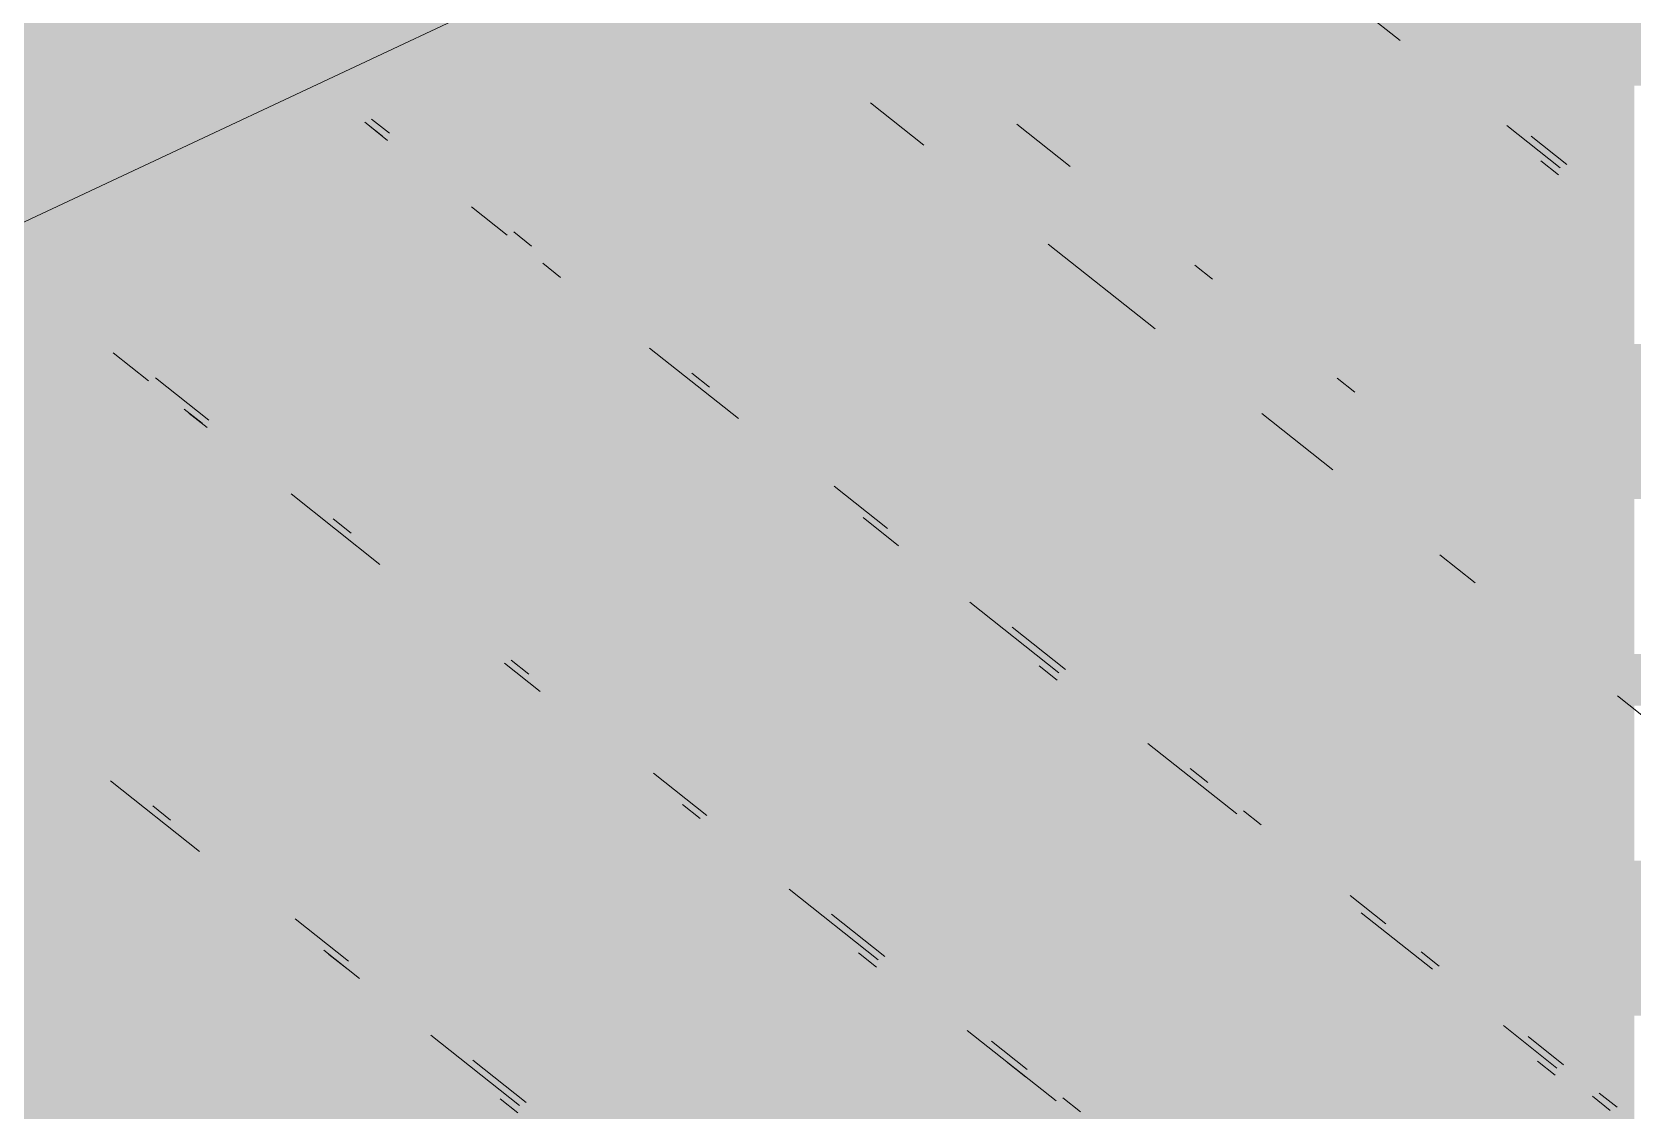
# Paper-space layout '03 3D Building and Roof' of a CAD drawing. Header units: millimetres. Extents: x 5 to 415, y 5 to 292.
# Drawn here: x 259.845 to 262.83, y 87.633 to 89.656 of the extents above; entities that cross this region are included whole.
import ezdxf

# ---------------------------------------------------------------- set-up
doc = ezdxf.new("R2010")
doc.units = ezdxf.units.MM
doc.layers.add('EXISTING', color=7, linetype='Continuous')
doc.layers.add('IMAGES', color=7, linetype='Continuous')

# ---------------------------------------------------------------- blocks, each defined once
blk = doc.blocks.new('SHEET_03')
at = {"layer": 'EXISTING', "color": 250, "lineweight": 9}
for p, q in [((257.3087, 88.1174), (260.9688, 89.8357)), ((262.3311, 89.6921), (262.3975, 89.6395)), ((261.4092, 89.5233), (261.5088, 89.4443)), ((260.4661, 89.4874), (260.4993, 89.461)), ((260.5086, 89.4533), (260.4754, 89.4796)), ((260.5118, 89.4669), (260.4786, 89.4932)), ((261.7821, 89.4049), (261.6825, 89.4839)), ((262.5966, 89.4814), (262.6962, 89.4024)), ((262.7087, 89.4083), (262.6423, 89.461)), ((262.6931, 89.3888), (262.6599, 89.4151)), ((260.6653, 89.3293), (260.7316, 89.2766)), ((260.7773, 89.2562), (260.7441, 89.2825)), ((261.7411, 89.2599), (261.9403, 89.1019)), ((260.798, 89.224), (260.8312, 89.1976)), ((262.0476, 89.1942), (262.0144, 89.2205)), ((259.9963, 89.0572), (260.0627, 89.0045)), ((260.9972, 89.0659), (261.1632, 88.9342)), ((261.1093, 88.9928), (261.0761, 89.0191)), ((260.1748, 88.9314), (260.0752, 89.0104)), ((262.3132, 88.9835), (262.28, 89.0098)), ((260.1291, 88.9519), (260.1623, 88.9255)), ((260.1717, 88.9178), (260.1385, 88.9441)), ((262.1395, 88.9438), (262.2723, 88.8385)), ((260.3283, 88.7938), (260.4943, 88.6621)), ((261.4412, 88.7294), (261.3417, 88.8084)), ((261.3956, 88.7499), (261.4619, 88.6972)), ((260.4404, 88.7207), (260.4072, 88.747)), ((262.4715, 88.6804), (262.5378, 88.6278)), ((261.5947, 88.5918), (261.7607, 88.4601)), ((261.7732, 88.466), (261.6736, 88.545)), ((260.7723, 88.4573), (260.7391, 88.4836)), ((260.7266, 88.4778), (260.793, 88.4251)), ((261.7576, 88.4465), (261.7244, 88.4729)), ((262.8034, 88.4171), (262.8698, 88.3644)), ((261.9267, 88.3284), (262.0927, 88.1967)), ((261.1043, 88.1939), (261.0047, 88.2729)), ((262.0388, 88.2553), (262.0056, 88.2816)), ((259.9914, 88.2583), (260.1573, 88.1266)), ((261.0586, 88.2144), (261.0918, 88.188)), ((260.1034, 88.1852), (260.0702, 88.2115)), ((262.1383, 88.1763), (262.1051, 88.2026)), ((261.2578, 88.0563), (261.4238, 87.9246)), ((262.3707, 87.9919), (262.3043, 88.0446)), ((261.4362, 87.9305), (261.3367, 88.0095)), ((262.325, 88.0124), (262.4578, 87.907)), ((260.4354, 87.9218), (260.3358, 88.0008)), ((260.3897, 87.9423), (260.4561, 87.8896)), ((260.4322, 87.9082), (260.3991, 87.9345)), ((261.4206, 87.911), (261.3874, 87.9374)), ((262.4703, 87.9129), (262.4371, 87.9392)), ((262.5906, 87.8017), (262.6902, 87.7226)), ((260.5889, 87.7842), (260.7549, 87.6525)), ((261.5897, 87.7929), (261.7557, 87.6612)), ((261.7018, 87.7198), (261.6354, 87.7725)), ((262.7027, 87.7285), (262.6363, 87.7812)), ((260.7673, 87.6584), (260.6678, 87.7374)), ((262.687, 87.709), (262.6538, 87.7354)), ((261.6987, 87.7062), (261.6655, 87.7325)), ((262.8023, 87.6495), (262.7691, 87.6758)), ((260.7517, 87.6389), (260.7185, 87.6652)), ((261.8014, 87.6408), (261.7682, 87.6671)), ((262.7566, 87.67), (262.7898, 87.6436))]:
    blk.add_line(p, q, dxfattribs=at)
at = {"layer": 'IMAGES', "color": 7}
for points in [[(255.4145, 89.6518), (260.3291, 89.6518), (255.4145, 89.7482), (260.3291, 89.7482)], [(260.3291, 89.6518), (260.4255, 89.6518), (260.3291, 89.7482), (260.4255, 89.7482)], [(260.4255, 89.6518), (260.5218, 89.6518), (260.4255, 89.7482), (260.5218, 89.7482)], [(260.5218, 89.6518), (260.7145, 89.6518), (260.5218, 89.7482), (260.7145, 89.7482)], [(260.7145, 89.6518), (260.8109, 89.6518), (260.7145, 89.7482), (260.8109, 89.7482)], [(260.8109, 89.6518), (260.9073, 89.6518), (260.8109, 89.7482), (260.9073, 89.7482)], [(260.9073, 89.6518), (261.0036, 89.6518), (260.9073, 89.7482), (261.0036, 89.7482)], [(261.0036, 89.6518), (261.1, 89.6518), (261.0036, 89.7482), (261.1, 89.7482)], [(261.1, 89.6518), (261.1964, 89.6518), (261.1, 89.7482), (261.1964, 89.7482)], [(261.1964, 89.6518), (261.2927, 89.6518), (261.1964, 89.7482), (261.2927, 89.7482)], [(261.2927, 89.6518), (261.3891, 89.6518), (261.2927, 89.7482), (261.3891, 89.7482)], [(261.3891, 89.6518), (261.4855, 89.6518), (261.3891, 89.7482), (261.4855, 89.7482)], [(261.4855, 89.6518), (261.5818, 89.6518), (261.4855, 89.7482), (261.5818, 89.7482)], [(261.5818, 89.6518), (261.6782, 89.6518), (261.5818, 89.7482), (261.6782, 89.7482)], [(261.6782, 89.6518), (262.0636, 89.6518), (261.6782, 89.7482), (262.0636, 89.7482)], [(262.0636, 89.6518), (262.16, 89.6518), (262.0636, 89.7482), (262.16, 89.7482)], [(262.16, 89.6518), (262.2564, 89.6518), (262.16, 89.7482), (262.2564, 89.7482)], [(262.2564, 89.6518), (262.4491, 89.6518), (262.2564, 89.7482), (262.4491, 89.7482)], [(262.4491, 89.6518), (262.5455, 89.6518), (262.4491, 89.7482), (262.5455, 89.7482)], [(262.5455, 89.6518), (263.1236, 89.6518), (262.5455, 89.7482), (263.1236, 89.7482)], [(255.3182, 89.5554), (259.9436, 89.5554), (255.3182, 89.6518), (259.9436, 89.6518)], [(259.9436, 89.5554), (260.04, 89.5554), (259.9436, 89.6518), (260.04, 89.6518)], [(260.04, 89.5554), (260.2327, 89.5554), (260.04, 89.6518), (260.2327, 89.6518)], [(260.2327, 89.5554), (260.4255, 89.5554), (260.2327, 89.6518), (260.4255, 89.6518)], [(260.4255, 89.5554), (260.5218, 89.5554), (260.4255, 89.6518), (260.5218, 89.6518)], [(260.5218, 89.5554), (260.6182, 89.5554), (260.5218, 89.6518), (260.6182, 89.6518)], [(260.6182, 89.5554), (260.7145, 89.5554), (260.6182, 89.6518), (260.7145, 89.6518)], [(260.7145, 89.5554), (260.8109, 89.5554), (260.7145, 89.6518), (260.8109, 89.6518)], [(260.8109, 89.5554), (260.9073, 89.5554), (260.8109, 89.6518), (260.9073, 89.6518)], [(260.9073, 89.5554), (261.0036, 89.5554), (260.9073, 89.6518), (261.0036, 89.6518)], [(261.0036, 89.5554), (261.1, 89.5554), (261.0036, 89.6518), (261.1, 89.6518)], [(261.1, 89.5554), (261.1964, 89.5554), (261.1, 89.6518), (261.1964, 89.6518)], [(261.1964, 89.5554), (261.3891, 89.5554), (261.1964, 89.6518), (261.3891, 89.6518)], [(261.3891, 89.5554), (261.5818, 89.5554), (261.3891, 89.6518), (261.5818, 89.6518)], [(261.5818, 89.5554), (261.6782, 89.5554), (261.5818, 89.6518), (261.6782, 89.6518)], [(261.6782, 89.5554), (261.7745, 89.5554), (261.6782, 89.6518), (261.7745, 89.6518)], [(261.7745, 89.5554), (262.16, 89.5554), (261.7745, 89.6518), (262.16, 89.6518)], [(262.16, 89.5554), (262.2564, 89.5554), (262.16, 89.6518), (262.2564, 89.6518)], [(262.2564, 89.5554), (262.3527, 89.5554), (262.2564, 89.6518), (262.3527, 89.6518)], [(262.3527, 89.5554), (262.5455, 89.5554), (262.3527, 89.6518), (262.5455, 89.6518)], [(262.5455, 89.5554), (262.7382, 89.5554), (262.5455, 89.6518), (262.7382, 89.6518)], [(262.7382, 89.5554), (263.22, 89.5554), (262.7382, 89.6518), (263.22, 89.6518)], [(255.1255, 89.4589), (259.8473, 89.4589), (255.1255, 89.5554), (259.8473, 89.5554)], [(259.8473, 89.4589), (260.1364, 89.4589), (259.8473, 89.5554), (260.1364, 89.5554)], [(260.1364, 89.4589), (260.2327, 89.4589), (260.1364, 89.5554), (260.2327, 89.5554)], [(260.2327, 89.4589), (260.3291, 89.4589), (260.2327, 89.5554), (260.3291, 89.5554)], [(260.3291, 89.4589), (260.5218, 89.4589), (260.3291, 89.5554), (260.5218, 89.5554)], [(260.5218, 89.4589), (260.6182, 89.4589), (260.5218, 89.5554), (260.6182, 89.5554)], [(260.6182, 89.4589), (260.7145, 89.4589), (260.6182, 89.5554), (260.7145, 89.5554)], [(260.7145, 89.4589), (260.8109, 89.4589), (260.7145, 89.5554), (260.8109, 89.5554)], [(260.8109, 89.4589), (261.1964, 89.4589), (260.8109, 89.5554), (261.1964, 89.5554)], [(261.1964, 89.4589), (261.2927, 89.4589), (261.1964, 89.5554), (261.2927, 89.5554)], [(261.2927, 89.4589), (261.3891, 89.4589), (261.2927, 89.5554), (261.3891, 89.5554)], [(261.3891, 89.4589), (261.4855, 89.4589), (261.3891, 89.5554), (261.4855, 89.5554)], [(261.4855, 89.4589), (261.5818, 89.4589), (261.4855, 89.5554), (261.5818, 89.5554)], [(261.5818, 89.4589), (261.6782, 89.4589), (261.5818, 89.5554), (261.6782, 89.5554)], [(261.6782, 89.4589), (261.7745, 89.4589), (261.6782, 89.5554), (261.7745, 89.5554)], [(261.7745, 89.4589), (261.8709, 89.4589), (261.7745, 89.5554), (261.8709, 89.5554)], [(261.8709, 89.4589), (262.2564, 89.4589), (261.8709, 89.5554), (262.2564, 89.5554)], [(262.2564, 89.4589), (262.3527, 89.4589), (262.2564, 89.5554), (262.3527, 89.5554)], [(262.3527, 89.4589), (262.4491, 89.4589), (262.3527, 89.5554), (262.4491, 89.5554)], [(262.4491, 89.4589), (262.5455, 89.4589), (262.4491, 89.5554), (262.5455, 89.5554)], [(262.5455, 89.4589), (262.6418, 89.4589), (262.5455, 89.5554), (262.6418, 89.5554)], [(262.6418, 89.4589), (262.7382, 89.4589), (262.6418, 89.5554), (262.7382, 89.5554)], [(262.7382, 89.4589), (262.8345, 89.4589), (262.7382, 89.5554), (262.8345, 89.5554)], [(259.7509, 89.2661), (259.8473, 89.2661), (259.7509, 89.4589), (259.8473, 89.4589)], [(259.8473, 89.3625), (259.9436, 89.3625), (259.8473, 89.4589), (259.9436, 89.4589)], [(259.9436, 89.3625), (260.04, 89.3625), (259.9436, 89.4589), (260.04, 89.4589)], [(260.04, 89.3625), (260.1364, 89.3625), (260.04, 89.4589), (260.1364, 89.4589)], [(260.1364, 89.3625), (260.2327, 89.3625), (260.1364, 89.4589), (260.2327, 89.4589)], [(260.2327, 89.3625), (260.3291, 89.3625), (260.2327, 89.4589), (260.3291, 89.4589)], [(260.3291, 89.3625), (260.4255, 89.3625), (260.3291, 89.4589), (260.4255, 89.4589)], [(260.4255, 89.3625), (260.5218, 89.3625), (260.4255, 89.4589), (260.5218, 89.4589)], [(260.5218, 89.3625), (260.6182, 89.3625), (260.5218, 89.4589), (260.6182, 89.4589)], [(260.6182, 89.3625), (260.7145, 89.3625), (260.6182, 89.4589), (260.7145, 89.4589)], [(260.7145, 89.3625), (260.8109, 89.3625), (260.7145, 89.4589), (260.8109, 89.4589)], [(260.8109, 89.3625), (261.2927, 89.3625), (260.8109, 89.4589), (261.2927, 89.4589)], [(261.2927, 89.3625), (261.4855, 89.3625), (261.2927, 89.4589), (261.4855, 89.4589)], [(261.4855, 89.2661), (261.5818, 89.2661), (261.4855, 89.4589), (261.5818, 89.4589)], [(261.5818, 89.3625), (261.6782, 89.3625), (261.5818, 89.4589), (261.6782, 89.4589)], [(261.6782, 89.3625), (261.7745, 89.3625), (261.6782, 89.4589), (261.7745, 89.4589)], [(261.7745, 89.3625), (261.8709, 89.3625), (261.7745, 89.4589), (261.8709, 89.4589)], [(261.8709, 89.3625), (261.9673, 89.3625), (261.8709, 89.4589), (261.9673, 89.4589)], [(261.9673, 89.3625), (262.4491, 89.3625), (261.9673, 89.4589), (262.4491, 89.4589)], [(262.4491, 89.3625), (262.5455, 89.3625), (262.4491, 89.4589), (262.5455, 89.4589)], [(262.5455, 89.3625), (262.6418, 89.3625), (262.5455, 89.4589), (262.6418, 89.4589)], [(262.6418, 89.3625), (262.7382, 89.3625), (262.6418, 89.4589), (262.7382, 89.4589)], [(262.7382, 89.3625), (262.8345, 89.3625), (262.7382, 89.4589), (262.8345, 89.4589)], [(259.8473, 89.2661), (259.9436, 89.2661), (259.8473, 89.3625), (259.9436, 89.3625)], [(259.9436, 89.2661), (260.04, 89.2661), (259.9436, 89.3625), (260.04, 89.3625)], [(260.04, 89.2661), (260.1364, 89.2661), (260.04, 89.3625), (260.1364, 89.3625)], [(260.1364, 89.2661), (260.2327, 89.2661), (260.1364, 89.3625), (260.2327, 89.3625)], [(260.2327, 89.2661), (260.3291, 89.2661), (260.2327, 89.3625), (260.3291, 89.3625)], [(260.3291, 89.2661), (260.4255, 89.2661), (260.3291, 89.3625), (260.4255, 89.3625)], [(260.4255, 89.2661), (260.5218, 89.2661), (260.4255, 89.3625), (260.5218, 89.3625)], [(260.5218, 89.2661), (260.6182, 89.2661), (260.5218, 89.3625), (260.6182, 89.3625)], [(260.6182, 89.2661), (260.8109, 89.2661), (260.6182, 89.3625), (260.8109, 89.3625)], [(260.8109, 89.2661), (260.9073, 89.2661), (260.8109, 89.3625), (260.9073, 89.3625)], [(260.9073, 89.2661), (261.3891, 89.2661), (260.9073, 89.3625), (261.3891, 89.3625)], [(261.3891, 89.2661), (261.4855, 89.2661), (261.3891, 89.3625), (261.4855, 89.3625)], [(261.5818, 89.2661), (261.7745, 89.2661), (261.5818, 89.3625), (261.7745, 89.3625)], [(261.7745, 89.2661), (261.9673, 89.2661), (261.7745, 89.3625), (261.9673, 89.3625)], [(261.9673, 89.2661), (262.0636, 89.2661), (261.9673, 89.3625), (262.0636, 89.3625)], [(262.0636, 89.2661), (262.16, 89.2661), (262.0636, 89.3625), (262.16, 89.3625)], [(262.16, 89.2661), (262.5455, 89.2661), (262.16, 89.3625), (262.5455, 89.3625)], [(262.5455, 89.2661), (262.6418, 89.2661), (262.5455, 89.3625), (262.6418, 89.3625)], [(262.6418, 89.2661), (262.7382, 89.2661), (262.6418, 89.3625), (262.7382, 89.3625)], [(262.7382, 89.2661), (262.8345, 89.2661), (262.7382, 89.3625), (262.8345, 89.3625)], [(259.7509, 89.1697), (259.8473, 89.1697), (259.7509, 89.2661), (259.8473, 89.2661)], [(259.8473, 89.1697), (259.9436, 89.1697), (259.8473, 89.2661), (259.9436, 89.2661)], [(259.9436, 89.1697), (260.04, 89.1697), (259.9436, 89.2661), (260.04, 89.2661)], [(260.04, 89.1697), (260.1364, 89.1697), (260.04, 89.2661), (260.1364, 89.2661)], [(260.1364, 89.1697), (260.6182, 89.1697), (260.1364, 89.2661), (260.6182, 89.2661)], [(260.6182, 89.1697), (260.7145, 89.1697), (260.6182, 89.2661), (260.7145, 89.2661)], [(260.7145, 89.1697), (260.9073, 89.1697), (260.7145, 89.2661), (260.9073, 89.2661)], [(260.9073, 89.1697), (261.0036, 89.1697), (260.9073, 89.2661), (261.0036, 89.2661)], [(261.0036, 89.1697), (261.1, 89.1697), (261.0036, 89.2661), (261.1, 89.2661)], [(261.1, 89.1697), (261.5818, 89.1697), (261.1, 89.2661), (261.5818, 89.2661)], [(261.5818, 89.1697), (261.6782, 89.1697), (261.5818, 89.2661), (261.6782, 89.2661)], [(261.6782, 89.1697), (261.7745, 89.1697), (261.6782, 89.2661), (261.7745, 89.2661)], [(261.7745, 89.1697), (261.8709, 89.1697), (261.7745, 89.2661), (261.8709, 89.2661)], [(261.8709, 89.1697), (261.9673, 89.1697), (261.8709, 89.2661), (261.9673, 89.2661)], [(261.9673, 89.1697), (262.0636, 89.1697), (261.9673, 89.2661), (262.0636, 89.2661)], [(262.0636, 89.1697), (262.2564, 89.1697), (262.0636, 89.2661), (262.2564, 89.2661)], [(262.2564, 89.1697), (262.7382, 89.1697), (262.2564, 89.2661), (262.7382, 89.2661)], [(262.7382, 89.1697), (262.8345, 89.1697), (262.7382, 89.2661), (262.8345, 89.2661)], [(259.6545, 89.0733), (259.8473, 89.0733), (259.6545, 89.1697), (259.8473, 89.1697)], [(259.8473, 89.0733), (260.04, 89.0733), (259.8473, 89.1697), (260.04, 89.1697)], [(260.04, 89.0733), (260.1364, 89.0733), (260.04, 89.1697), (260.1364, 89.1697)], [(260.1364, 89.0733), (260.7145, 89.0733), (260.1364, 89.1697), (260.7145, 89.1697)], [(260.7145, 89.0733), (260.8109, 89.0733), (260.7145, 89.1697), (260.8109, 89.1697)], [(260.8109, 89.0733), (260.9073, 89.0733), (260.8109, 89.1697), (260.9073, 89.1697)], [(260.9073, 89.0733), (261.0036, 89.0733), (260.9073, 89.1697), (261.0036, 89.1697)], [(261.0036, 89.0733), (261.1, 89.0733), (261.0036, 89.1697), (261.1, 89.1697)], [(261.1, 89.0733), (261.1964, 89.0733), (261.1, 89.1697), (261.1964, 89.1697)], [(261.1964, 89.0733), (261.6782, 89.0733), (261.1964, 89.1697), (261.6782, 89.1697)], [(261.6782, 89.0733), (261.7745, 89.0733), (261.6782, 89.1697), (261.7745, 89.1697)], [(261.7745, 89.0733), (261.8709, 89.0733), (261.7745, 89.1697), (261.8709, 89.1697)], [(261.8709, 89.0733), (261.9673, 89.0733), (261.8709, 89.1697), (261.9673, 89.1697)], [(261.9673, 88.9769), (262.0636, 88.9769), (261.9673, 89.1697), (262.0636, 89.1697)], [(262.0636, 88.9769), (262.16, 88.9769), (262.0636, 89.1697), (262.16, 89.1697)], [(262.16, 89.0733), (262.2564, 89.0733), (262.16, 89.1697), (262.2564, 89.1697)], [(262.2564, 89.0733), (262.3527, 89.0733), (262.2564, 89.1697), (262.3527, 89.1697)], [(262.3527, 89.0733), (262.4491, 89.0733), (262.3527, 89.1697), (262.4491, 89.1697)], [(262.4491, 89.0733), (262.8345, 89.0733), (262.4491, 89.1697), (262.8345, 89.1697)], [(259.7509, 88.9769), (259.8473, 88.9769), (259.7509, 89.0733), (259.8473, 89.0733)], [(259.8473, 88.9769), (259.9436, 88.9769), (259.8473, 89.0733), (259.9436, 89.0733)], [(259.9436, 88.9769), (260.04, 88.9769), (259.9436, 89.0733), (260.04, 89.0733)], [(260.04, 88.9769), (260.1364, 88.9769), (260.04, 89.0733), (260.1364, 89.0733)], [(260.1364, 88.9769), (260.2327, 88.9769), (260.1364, 89.0733), (260.2327, 89.0733)], [(260.2327, 88.9769), (260.3291, 88.9769), (260.2327, 89.0733), (260.3291, 89.0733)], [(260.3291, 88.9769), (260.8109, 88.9769), (260.3291, 89.0733), (260.8109, 89.0733)], [(260.8109, 88.9769), (260.9073, 88.9769), (260.8109, 89.0733), (260.9073, 89.0733)], [(260.9073, 88.9769), (261.0036, 88.9769), (260.9073, 89.0733), (261.0036, 89.0733)], [(261.0036, 88.9769), (261.1, 88.9769), (261.0036, 89.0733), (261.1, 89.0733)], [(261.1, 88.9769), (261.1964, 88.9769), (261.1, 89.0733), (261.1964, 89.0733)], [(261.1964, 88.9769), (261.2927, 88.9769), (261.1964, 89.0733), (261.2927, 89.0733)], [(261.2927, 88.9769), (261.7745, 88.9769), (261.2927, 89.0733), (261.7745, 89.0733)], [(261.7745, 88.9769), (261.8709, 88.9769), (261.7745, 89.0733), (261.8709, 89.0733)], [(261.8709, 88.9769), (261.9673, 88.9769), (261.8709, 89.0733), (261.9673, 89.0733)], [(262.16, 88.9769), (262.2564, 88.9769), (262.16, 89.0733), (262.2564, 89.0733)], [(262.2564, 88.7841), (262.3527, 88.7841), (262.2564, 89.0733), (262.3527, 89.0733)], [(262.3527, 88.9769), (262.4491, 88.9769), (262.3527, 89.0733), (262.4491, 89.0733)], [(262.4491, 88.9769), (262.5455, 88.9769), (262.4491, 89.0733), (262.5455, 89.0733)], [(262.5455, 88.9769), (262.9309, 88.9769), (262.5455, 89.0733), (262.9309, 89.0733)], [(259.4618, 88.8805), (259.9436, 88.8805), (259.4618, 88.9769), (259.9436, 88.9769)], [(259.9436, 88.8805), (260.04, 88.8805), (259.9436, 88.9769), (260.04, 88.9769)], [(260.04, 88.8805), (260.2327, 88.8805), (260.04, 88.9769), (260.2327, 88.9769)], [(260.2327, 88.8805), (260.3291, 88.8805), (260.2327, 88.9769), (260.3291, 88.9769)], [(260.3291, 88.8805), (260.9073, 88.8805), (260.3291, 88.9769), (260.9073, 88.9769)], [(260.9073, 88.8805), (261.0036, 88.8805), (260.9073, 88.9769), (261.0036, 88.9769)], [(261.0036, 88.8805), (261.1, 88.8805), (261.0036, 88.9769), (261.1, 88.9769)], [(261.1, 88.8805), (261.1964, 88.8805), (261.1, 88.9769), (261.1964, 88.9769)], [(261.1964, 88.8805), (261.2927, 88.8805), (261.1964, 88.9769), (261.2927, 88.9769)], [(261.2927, 88.8805), (261.3891, 88.8805), (261.2927, 88.9769), (261.3891, 88.9769)], [(261.3891, 88.8805), (261.4855, 88.8805), (261.3891, 88.9769), (261.4855, 88.9769)], [(261.4855, 88.8805), (261.8709, 88.8805), (261.4855, 88.9769), (261.8709, 88.9769)], [(261.8709, 88.8805), (261.9673, 88.8805), (261.8709, 88.9769), (261.9673, 88.9769)], [(261.9673, 88.8805), (262.0636, 88.8805), (261.9673, 88.9769), (262.0636, 88.9769)], [(262.0636, 88.8805), (262.2564, 88.8805), (262.0636, 88.9769), (262.2564, 88.9769)], [(262.3527, 88.8805), (262.4491, 88.8805), (262.3527, 88.9769), (262.4491, 88.9769)], [(262.4491, 88.8805), (262.6418, 88.8805), (262.4491, 88.9769), (262.6418, 88.9769)], [(262.6418, 88.8805), (263.0273, 88.8805), (262.6418, 88.9769), (263.0273, 88.9769)], [(259.5582, 88.7841), (260.1364, 88.7841), (259.5582, 88.8805), (260.1364, 88.8805)], [(260.1364, 88.7841), (260.2327, 88.7841), (260.1364, 88.8805), (260.2327, 88.8805)], [(260.2327, 88.7841), (260.3291, 88.7841), (260.2327, 88.8805), (260.3291, 88.8805)], [(260.3291, 88.7841), (260.4255, 88.7841), (260.3291, 88.8805), (260.4255, 88.8805)], [(260.4255, 88.7841), (260.5218, 88.7841), (260.4255, 88.8805), (260.5218, 88.8805)], [(260.5218, 88.7841), (261.0036, 88.7841), (260.5218, 88.8805), (261.0036, 88.8805)], [(261.0036, 88.7841), (261.1, 88.7841), (261.0036, 88.8805), (261.1, 88.8805)], [(261.1, 88.7841), (261.1964, 88.7841), (261.1, 88.8805), (261.1964, 88.8805)], [(261.1964, 88.7841), (261.3891, 88.7841), (261.1964, 88.8805), (261.3891, 88.8805)], [(261.3891, 88.7841), (261.4855, 88.7841), (261.3891, 88.8805), (261.4855, 88.8805)], [(261.4855, 88.7841), (261.5818, 88.7841), (261.4855, 88.8805), (261.5818, 88.8805)], [(261.5818, 88.7841), (261.9673, 88.7841), (261.5818, 88.8805), (261.9673, 88.8805)], [(261.9673, 88.7841), (262.0636, 88.7841), (261.9673, 88.8805), (262.0636, 88.8805)], [(262.0636, 88.7841), (262.16, 88.7841), (262.0636, 88.8805), (262.16, 88.8805)], [(262.16, 88.7841), (262.2564, 88.7841), (262.16, 88.8805), (262.2564, 88.8805)], [(262.3527, 88.7841), (262.4491, 88.7841), (262.3527, 88.8805), (262.4491, 88.8805)], [(262.4491, 88.7841), (262.6418, 88.7841), (262.4491, 88.8805), (262.6418, 88.8805)], [(262.6418, 88.7841), (262.7382, 88.7841), (262.6418, 88.8805), (262.7382, 88.8805)], [(262.7382, 88.7841), (263.1236, 88.7841), (262.7382, 88.8805), (263.1236, 88.8805)], [(259.6545, 88.6877), (260.1364, 88.6877), (259.6545, 88.7841), (260.1364, 88.7841)], [(260.1364, 88.6877), (260.2327, 88.6877), (260.1364, 88.7841), (260.2327, 88.7841)], [(260.2327, 88.6877), (260.3291, 88.6877), (260.2327, 88.7841), (260.3291, 88.7841)], [(260.3291, 88.6877), (260.5218, 88.6877), (260.3291, 88.7841), (260.5218, 88.7841)], [(260.5218, 88.6877), (260.7145, 88.6877), (260.5218, 88.7841), (260.7145, 88.7841)], [(260.7145, 88.6877), (261.1964, 88.6877), (260.7145, 88.7841), (261.1964, 88.7841)], [(261.1964, 88.6877), (261.2927, 88.6877), (261.1964, 88.7841), (261.2927, 88.7841)], [(261.2927, 88.6877), (261.4855, 88.6877), (261.2927, 88.7841), (261.4855, 88.7841)], [(261.4855, 88.6877), (261.5818, 88.6877), (261.4855, 88.7841), (261.5818, 88.7841)], [(261.5818, 88.6877), (261.6782, 88.6877), (261.5818, 88.7841), (261.6782, 88.7841)], [(261.6782, 88.6877), (262.2564, 88.6877), (261.6782, 88.7841), (262.2564, 88.7841)], [(262.2564, 88.6877), (262.3527, 88.6877), (262.2564, 88.7841), (262.3527, 88.7841)], [(262.3527, 88.6877), (262.4491, 88.6877), (262.3527, 88.7841), (262.4491, 88.7841)], [(262.4491, 88.6877), (262.5455, 88.6877), (262.4491, 88.7841), (262.5455, 88.7841)], [(262.5455, 88.6877), (262.6418, 88.6877), (262.5455, 88.7841), (262.6418, 88.7841)], [(262.6418, 88.6877), (262.7382, 88.6877), (262.6418, 88.7841), (262.7382, 88.7841)], [(262.7382, 88.6877), (262.8345, 88.6877), (262.7382, 88.7841), (262.8345, 88.7841)], [(259.7509, 88.5913), (259.8473, 88.5913), (259.7509, 88.6877), (259.8473, 88.6877)], [(259.8473, 88.5913), (260.2327, 88.5913), (259.8473, 88.6877), (260.2327, 88.6877)], [(260.2327, 88.5913), (260.3291, 88.5913), (260.2327, 88.6877), (260.3291, 88.6877)], [(260.3291, 88.5913), (260.4255, 88.5913), (260.3291, 88.6877), (260.4255, 88.6877)], [(260.4255, 88.5913), (260.6182, 88.5913), (260.4255, 88.6877), (260.6182, 88.6877)], [(260.6182, 88.5913), (260.7145, 88.5913), (260.6182, 88.6877), (260.7145, 88.6877)], [(260.7145, 88.5913), (260.8109, 88.5913), (260.7145, 88.6877), (260.8109, 88.6877)], [(260.8109, 88.5913), (261.2927, 88.5913), (260.8109, 88.6877), (261.2927, 88.6877)], [(261.2927, 88.5913), (261.3891, 88.5913), (261.2927, 88.6877), (261.3891, 88.6877)], [(261.3891, 88.5913), (261.4855, 88.5913), (261.3891, 88.6877), (261.4855, 88.6877)], [(261.4855, 88.5913), (261.5818, 88.5913), (261.4855, 88.6877), (261.5818, 88.6877)], [(261.5818, 88.5913), (261.6782, 88.5913), (261.5818, 88.6877), (261.6782, 88.6877)], [(261.6782, 88.5913), (261.7745, 88.5913), (261.6782, 88.6877), (261.7745, 88.6877)], [(261.7745, 88.5913), (262.2564, 88.5913), (261.7745, 88.6877), (262.2564, 88.6877)], [(262.2564, 88.5913), (262.3527, 88.5913), (262.2564, 88.6877), (262.3527, 88.6877)], [(262.3527, 88.5913), (262.4491, 88.5913), (262.3527, 88.6877), (262.4491, 88.6877)], [(262.4491, 88.5913), (262.5455, 88.5913), (262.4491, 88.6877), (262.5455, 88.6877)], [(262.5455, 88.5913), (262.7382, 88.5913), (262.5455, 88.6877), (262.7382, 88.6877)], [(262.7382, 88.5913), (262.8345, 88.5913), (262.7382, 88.6877), (262.8345, 88.6877)], [(259.7509, 88.4949), (259.8473, 88.4949), (259.7509, 88.5913), (259.8473, 88.5913)], [(259.8473, 88.4949), (260.4255, 88.4949), (259.8473, 88.5913), (260.4255, 88.5913)], [(260.4255, 88.4949), (260.5218, 88.4949), (260.4255, 88.5913), (260.5218, 88.5913)], [(260.5218, 88.4949), (260.6182, 88.4949), (260.5218, 88.5913), (260.6182, 88.5913)], [(260.6182, 88.4949), (260.7145, 88.4949), (260.6182, 88.5913), (260.7145, 88.5913)], [(260.7145, 88.4949), (260.8109, 88.4949), (260.7145, 88.5913), (260.8109, 88.5913)], [(260.8109, 88.4949), (260.9073, 88.4949), (260.8109, 88.5913), (260.9073, 88.5913)], [(260.9073, 88.4949), (261.3891, 88.4949), (260.9073, 88.5913), (261.3891, 88.5913)], [(261.3891, 88.4949), (261.4855, 88.4949), (261.3891, 88.5913), (261.4855, 88.5913)], [(261.4855, 88.4949), (261.5818, 88.4949), (261.4855, 88.5913), (261.5818, 88.5913)], [(261.5818, 88.4949), (261.7745, 88.4949), (261.5818, 88.5913), (261.7745, 88.5913)], [(261.7745, 88.4949), (262.3527, 88.4949), (261.7745, 88.5913), (262.3527, 88.5913)], [(262.3527, 88.4949), (262.4491, 88.4949), (262.3527, 88.5913), (262.4491, 88.5913)], [(262.4491, 88.4949), (262.5455, 88.4949), (262.4491, 88.5913), (262.5455, 88.5913)], [(262.5455, 88.4949), (262.6418, 88.4949), (262.5455, 88.5913), (262.6418, 88.5913)], [(262.6418, 88.4949), (262.7382, 88.4949), (262.6418, 88.5913), (262.7382, 88.5913)], [(262.7382, 88.4949), (262.8345, 88.4949), (262.7382, 88.5913), (262.8345, 88.5913)], [(259.7509, 88.3985), (259.8473, 88.3985), (259.7509, 88.4949), (259.8473, 88.4949)], [(259.8473, 88.3985), (259.9436, 88.3985), (259.8473, 88.4949), (259.9436, 88.4949)], [(259.9436, 88.3985), (260.04, 88.3985), (259.9436, 88.4949), (260.04, 88.4949)], [(260.04, 88.3985), (260.5218, 88.3985), (260.04, 88.4949), (260.5218, 88.4949)], [(260.5218, 88.3985), (260.6182, 88.3985), (260.5218, 88.4949), (260.6182, 88.4949)], [(260.6182, 88.3985), (260.7145, 88.3985), (260.6182, 88.4949), (260.7145, 88.4949)], [(260.7145, 88.3985), (260.8109, 88.3985), (260.7145, 88.4949), (260.8109, 88.4949)], [(260.8109, 88.3985), (260.9073, 88.3985), (260.8109, 88.4949), (260.9073, 88.4949)], [(260.9073, 88.3985), (261.0036, 88.3985), (260.9073, 88.4949), (261.0036, 88.4949)], [(261.0036, 88.3985), (261.1, 88.3985), (261.0036, 88.4949), (261.1, 88.4949)], [(261.1, 88.3985), (261.5818, 88.3985), (261.1, 88.4949), (261.5818, 88.4949)], [(261.5818, 88.3985), (261.6782, 88.3985), (261.5818, 88.4949), (261.6782, 88.4949)], [(261.6782, 88.3985), (261.8709, 88.3985), (261.6782, 88.4949), (261.8709, 88.4949)], [(261.8709, 88.3985), (261.9673, 88.3985), (261.8709, 88.4949), (261.9673, 88.4949)], [(261.9673, 88.3985), (262.4491, 88.3985), (261.9673, 88.4949), (262.4491, 88.4949)], [(262.4491, 88.3985), (262.5455, 88.3985), (262.4491, 88.4949), (262.5455, 88.4949)], [(262.5455, 88.3985), (262.6418, 88.3985), (262.5455, 88.4949), (262.6418, 88.4949)], [(262.6418, 88.3985), (262.7382, 88.3985), (262.6418, 88.4949), (262.7382, 88.4949)], [(262.7382, 88.3985), (262.9309, 88.3985), (262.7382, 88.4949), (262.9309, 88.4949)], [(259.7509, 88.3021), (260.04, 88.3021), (259.7509, 88.3985), (260.04, 88.3985)], [(260.04, 88.3021), (260.1364, 88.3021), (260.04, 88.3985), (260.1364, 88.3985)], [(260.1364, 88.3021), (260.6182, 88.3021), (260.1364, 88.3985), (260.6182, 88.3985)], [(260.6182, 88.3021), (260.7145, 88.3021), (260.6182, 88.3985), (260.7145, 88.3985)], [(260.7145, 88.3021), (260.8109, 88.3021), (260.7145, 88.3985), (260.8109, 88.3985)], [(260.8109, 88.3021), (260.9073, 88.3021), (260.8109, 88.3985), (260.9073, 88.3985)], [(260.9073, 88.3021), (261.0036, 88.3021), (260.9073, 88.3985), (261.0036, 88.3985)], [(261.0036, 88.3021), (261.1, 88.3021), (261.0036, 88.3985), (261.1, 88.3985)], [(261.1, 88.3021), (261.1964, 88.3021), (261.1, 88.3985), (261.1964, 88.3985)], [(261.1964, 88.3021), (261.6782, 88.3021), (261.1964, 88.3985), (261.6782, 88.3985)], [(261.6782, 88.3021), (261.7745, 88.3021), (261.6782, 88.3985), (261.7745, 88.3985)], [(261.7745, 88.3021), (261.8709, 88.3021), (261.7745, 88.3985), (261.8709, 88.3985)], [(261.8709, 88.3021), (261.9673, 88.3021), (261.8709, 88.3985), (261.9673, 88.3985)], [(261.9673, 88.3021), (262.0636, 88.3021), (261.9673, 88.3985), (262.0636, 88.3985)], [(262.0636, 88.3021), (262.16, 88.3021), (262.0636, 88.3985), (262.16, 88.3985)], [(262.16, 88.3021), (262.5455, 88.3021), (262.16, 88.3985), (262.5455, 88.3985)], [(262.5455, 88.3021), (262.6418, 88.3021), (262.5455, 88.3985), (262.6418, 88.3985)], [(262.6418, 88.3021), (262.7382, 88.3021), (262.6418, 88.3985), (262.7382, 88.3985)], [(262.7382, 88.3021), (262.8345, 88.3021), (262.7382, 88.3985), (262.8345, 88.3985)], [(259.7509, 88.2057), (259.8473, 88.2057), (259.7509, 88.3021), (259.8473, 88.3021)], [(259.8473, 88.2057), (259.9436, 88.2057), (259.8473, 88.3021), (259.9436, 88.3021)], [(259.9436, 88.2057), (260.1364, 88.2057), (259.9436, 88.3021), (260.1364, 88.3021)], [(260.1364, 88.2057), (260.2327, 88.2057), (260.1364, 88.3021), (260.2327, 88.3021)], [(260.2327, 88.2057), (260.7145, 88.2057), (260.2327, 88.3021), (260.7145, 88.3021)], [(260.7145, 88.2057), (260.8109, 88.2057), (260.7145, 88.3021), (260.8109, 88.3021)], [(260.8109, 88.2057), (260.9073, 88.2057), (260.8109, 88.3021), (260.9073, 88.3021)], [(260.9073, 88.2057), (261.1, 88.2057), (260.9073, 88.3021), (261.1, 88.3021)], [(261.1, 88.2057), (261.1964, 88.2057), (261.1, 88.3021), (261.1964, 88.3021)], [(261.1964, 88.2057), (261.2927, 88.2057), (261.1964, 88.3021), (261.2927, 88.3021)], [(261.2927, 88.2057), (261.7745, 88.2057), (261.2927, 88.3021), (261.7745, 88.3021)], [(261.7745, 88.2057), (261.8709, 88.2057), (261.7745, 88.3021), (261.8709, 88.3021)], [(261.8709, 88.2057), (261.9673, 88.2057), (261.8709, 88.3021), (261.9673, 88.3021)], [(261.9673, 88.2057), (262.16, 88.2057), (261.9673, 88.3021), (262.16, 88.3021)], [(262.16, 88.2057), (262.2564, 88.2057), (262.16, 88.3021), (262.2564, 88.3021)], [(262.2564, 88.2057), (262.7382, 88.2057), (262.2564, 88.3021), (262.7382, 88.3021)], [(262.7382, 88.2057), (262.8345, 88.2057), (262.7382, 88.3021), (262.8345, 88.3021)], [(259.3655, 88.1093), (259.8473, 88.1093), (259.3655, 88.2057), (259.8473, 88.2057)], [(259.8473, 88.1093), (259.9436, 88.1093), (259.8473, 88.2057), (259.9436, 88.2057)], [(259.9436, 88.1093), (260.04, 88.1093), (259.9436, 88.2057), (260.04, 88.2057)], [(260.04, 88.1093), (260.2327, 88.1093), (260.04, 88.2057), (260.2327, 88.2057)], [(260.2327, 88.1093), (260.3291, 88.1093), (260.2327, 88.2057), (260.3291, 88.2057)], [(260.3291, 88.1093), (260.4255, 88.1093), (260.3291, 88.2057), (260.4255, 88.2057)], [(260.4255, 88.1093), (260.9073, 88.1093), (260.4255, 88.2057), (260.9073, 88.2057)], [(260.9073, 88.1093), (261.0036, 88.1093), (260.9073, 88.2057), (261.0036, 88.2057)], [(261.0036, 88.1093), (261.1964, 88.1093), (261.0036, 88.2057), (261.1964, 88.2057)], [(261.1964, 88.1093), (261.2927, 88.1093), (261.1964, 88.2057), (261.2927, 88.2057)], [(261.2927, 88.1093), (261.3891, 88.1093), (261.2927, 88.2057), (261.3891, 88.2057)], [(261.3891, 88.1093), (261.8709, 88.1093), (261.3891, 88.2057), (261.8709, 88.2057)], [(261.8709, 88.1093), (261.9673, 88.1093), (261.8709, 88.2057), (261.9673, 88.2057)], [(261.9673, 88.1093), (262.0636, 88.1093), (261.9673, 88.2057), (262.0636, 88.2057)], [(262.0636, 88.1093), (262.16, 88.1093), (262.0636, 88.2057), (262.16, 88.2057)], [(262.16, 88.0129), (262.2564, 88.0129), (262.16, 88.2057), (262.2564, 88.2057)], [(262.2564, 88.1093), (262.3527, 88.1093), (262.2564, 88.2057), (262.3527, 88.2057)], [(262.3527, 88.1093), (262.8345, 88.1093), (262.3527, 88.2057), (262.8345, 88.2057)], [(259.4618, 88.0129), (259.9436, 88.0129), (259.4618, 88.1093), (259.9436, 88.1093)], [(259.9436, 88.0129), (260.04, 88.0129), (259.9436, 88.1093), (260.04, 88.1093)], [(260.04, 88.0129), (260.1364, 88.0129), (260.04, 88.1093), (260.1364, 88.1093)], [(260.1364, 88.0129), (260.3291, 88.0129), (260.1364, 88.1093), (260.3291, 88.1093)], [(260.3291, 88.0129), (260.4255, 88.0129), (260.3291, 88.1093), (260.4255, 88.1093)], [(260.4255, 88.0129), (260.5218, 88.0129), (260.4255, 88.1093), (260.5218, 88.1093)], [(260.5218, 88.0129), (261.0036, 88.0129), (260.5218, 88.1093), (261.0036, 88.1093)], [(261.0036, 88.0129), (261.1, 88.0129), (261.0036, 88.1093), (261.1, 88.1093)], [(261.1, 88.0129), (261.1964, 88.0129), (261.1, 88.1093), (261.1964, 88.1093)], [(261.1964, 88.0129), (261.2927, 88.0129), (261.1964, 88.1093), (261.2927, 88.1093)], [(261.2927, 88.0129), (261.3891, 88.0129), (261.2927, 88.1093), (261.3891, 88.1093)], [(261.3891, 88.0129), (261.4855, 88.0129), (261.3891, 88.1093), (261.4855, 88.1093)], [(261.4855, 88.0129), (262.0636, 88.0129), (261.4855, 88.1093), (262.0636, 88.1093)], [(262.0636, 88.0129), (262.16, 88.0129), (262.0636, 88.1093), (262.16, 88.1093)], [(262.2564, 88.0129), (262.3527, 88.0129), (262.2564, 88.1093), (262.3527, 88.1093)], [(262.3527, 88.0129), (262.4491, 88.0129), (262.3527, 88.1093), (262.4491, 88.1093)], [(262.4491, 88.0129), (262.5455, 88.0129), (262.4491, 88.1093), (262.5455, 88.1093)], [(262.5455, 88.0129), (263.0273, 88.0129), (262.5455, 88.1093), (263.0273, 88.1093)], [(259.4618, 87.9165), (260.04, 87.9165), (259.4618, 88.0129), (260.04, 88.0129)], [(260.04, 87.9165), (260.1364, 87.9165), (260.04, 88.0129), (260.1364, 88.0129)], [(260.1364, 87.9165), (260.2327, 87.9165), (260.1364, 88.0129), (260.2327, 88.0129)], [(260.2327, 87.9165), (260.3291, 87.9165), (260.2327, 88.0129), (260.3291, 88.0129)], [(260.3291, 87.9165), (260.4255, 87.9165), (260.3291, 88.0129), (260.4255, 88.0129)], [(260.4255, 87.9165), (260.5218, 87.9165), (260.4255, 88.0129), (260.5218, 88.0129)], [(260.5218, 87.9165), (260.6182, 87.9165), (260.5218, 88.0129), (260.6182, 88.0129)], [(260.6182, 87.9165), (260.7145, 87.9165), (260.6182, 88.0129), (260.7145, 88.0129)], [(260.7145, 87.9165), (261.1, 87.9165), (260.7145, 88.0129), (261.1, 88.0129)], [(261.1, 87.9165), (261.1964, 87.9165), (261.1, 88.0129), (261.1964, 88.0129)], [(261.1964, 87.9165), (261.2927, 87.9165), (261.1964, 88.0129), (261.2927, 88.0129)], [(261.2927, 87.9165), (261.4855, 87.9165), (261.2927, 88.0129), (261.4855, 88.0129)], [(261.4855, 87.9165), (262.16, 87.9165), (261.4855, 88.0129), (262.16, 88.0129)], [(262.16, 87.9165), (262.2564, 87.9165), (262.16, 88.0129), (262.2564, 88.0129)], [(262.2564, 87.9165), (262.4491, 87.9165), (262.2564, 88.0129), (262.4491, 88.0129)], [(262.4491, 87.9165), (262.5455, 87.9165), (262.4491, 88.0129), (262.5455, 88.0129)], [(262.5455, 87.9165), (262.6418, 87.9165), (262.5455, 88.0129), (262.6418, 88.0129)], [(262.6418, 87.9165), (263.22, 87.9165), (262.6418, 88.0129), (263.22, 88.0129)], [(259.7509, 87.8201), (260.2327, 87.8201), (259.7509, 87.9165), (260.2327, 87.9165)], [(260.2327, 87.8201), (260.3291, 87.8201), (260.2327, 87.9165), (260.3291, 87.9165)], [(260.3291, 87.8201), (260.4255, 87.8201), (260.3291, 87.9165), (260.4255, 87.9165)], [(260.4255, 87.8201), (260.5218, 87.8201), (260.4255, 87.9165), (260.5218, 87.9165)], [(260.5218, 87.8201), (260.6182, 87.8201), (260.5218, 87.9165), (260.6182, 87.9165)], [(260.6182, 87.8201), (260.7145, 87.8201), (260.6182, 87.9165), (260.7145, 87.9165)], [(260.7145, 87.8201), (260.8109, 87.8201), (260.7145, 87.9165), (260.8109, 87.9165)], [(260.8109, 87.8201), (261.1964, 87.8201), (260.8109, 87.9165), (261.1964, 87.9165)], [(261.1964, 87.8201), (261.2927, 87.8201), (261.1964, 87.9165), (261.2927, 87.9165)], [(261.2927, 87.8201), (261.3891, 87.8201), (261.2927, 87.9165), (261.3891, 87.9165)], [(261.3891, 87.8201), (261.5818, 87.8201), (261.3891, 87.9165), (261.5818, 87.9165)], [(261.5818, 87.8201), (261.6782, 87.8201), (261.5818, 87.9165), (261.6782, 87.9165)], [(261.6782, 87.8201), (261.7745, 87.8201), (261.6782, 87.9165), (261.7745, 87.9165)], [(261.7745, 87.8201), (262.2564, 87.8201), (261.7745, 87.9165), (262.2564, 87.9165)], [(262.2564, 87.8201), (262.3527, 87.8201), (262.2564, 87.9165), (262.3527, 87.9165)], [(262.3527, 87.8201), (262.4491, 87.8201), (262.3527, 87.9165), (262.4491, 87.9165)], [(262.4491, 87.8201), (262.5455, 87.8201), (262.4491, 87.9165), (262.5455, 87.9165)], [(262.5455, 87.8201), (262.6418, 87.8201), (262.5455, 87.9165), (262.6418, 87.9165)], [(262.6418, 87.8201), (262.7382, 87.8201), (262.6418, 87.9165), (262.7382, 87.9165)], [(262.7382, 87.8201), (263.22, 87.8201), (262.7382, 87.9165), (263.22, 87.9165)], [(259.7509, 87.7237), (259.8473, 87.7237), (259.7509, 87.8201), (259.8473, 87.8201)], [(259.8473, 87.7237), (260.3291, 87.7237), (259.8473, 87.8201), (260.3291, 87.8201)], [(260.3291, 87.7237), (260.4255, 87.7237), (260.3291, 87.8201), (260.4255, 87.8201)], [(260.4255, 87.7237), (260.5218, 87.7237), (260.4255, 87.8201), (260.5218, 87.8201)], [(260.5218, 87.7237), (260.6182, 87.7237), (260.5218, 87.8201), (260.6182, 87.8201)], [(260.6182, 87.7237), (260.7145, 87.7237), (260.6182, 87.8201), (260.7145, 87.8201)], [(260.7145, 87.7237), (260.8109, 87.7237), (260.7145, 87.8201), (260.8109, 87.8201)], [(260.8109, 87.7237), (260.9073, 87.7237), (260.8109, 87.8201), (260.9073, 87.8201)], [(260.9073, 87.7237), (261.3891, 87.7237), (260.9073, 87.8201), (261.3891, 87.8201)], [(261.3891, 87.7237), (261.4855, 87.7237), (261.3891, 87.8201), (261.4855, 87.8201)], [(261.4855, 87.7237), (261.5818, 87.7237), (261.4855, 87.8201), (261.5818, 87.8201)], [(261.5818, 87.7237), (261.7745, 87.7237), (261.5818, 87.8201), (261.7745, 87.8201)], [(261.7745, 87.7237), (261.8709, 87.7237), (261.7745, 87.8201), (261.8709, 87.8201)], [(261.8709, 87.7237), (262.3527, 87.7237), (261.8709, 87.8201), (262.3527, 87.8201)], [(262.3527, 87.7237), (262.4491, 87.7237), (262.3527, 87.8201), (262.4491, 87.8201)], [(262.4491, 87.7237), (262.5455, 87.7237), (262.4491, 87.8201), (262.5455, 87.8201)], [(262.5455, 87.7237), (262.7382, 87.7237), (262.5455, 87.8201), (262.7382, 87.8201)], [(262.7382, 87.7237), (262.8345, 87.7237), (262.7382, 87.8201), (262.8345, 87.8201)], [(259.6545, 87.6273), (259.8473, 87.6273), (259.6545, 87.7237), (259.8473, 87.7237)], [(259.8473, 87.6273), (259.9436, 87.6273), (259.8473, 87.7237), (259.9436, 87.7237)], [(259.9436, 87.6273), (260.5218, 87.6273), (259.9436, 87.7237), (260.5218, 87.7237)], [(260.5218, 87.6273), (260.6182, 87.6273), (260.5218, 87.7237), (260.6182, 87.7237)], [(260.6182, 87.6273), (260.8109, 87.6273), (260.6182, 87.7237), (260.8109, 87.7237)], [(260.8109, 87.6273), (260.9073, 87.6273), (260.8109, 87.7237), (260.9073, 87.7237)], [(260.9073, 87.6273), (261.0036, 87.6273), (260.9073, 87.7237), (261.0036, 87.7237)], [(261.0036, 87.6273), (261.4855, 87.6273), (261.0036, 87.7237), (261.4855, 87.7237)], [(261.4855, 87.6273), (261.5818, 87.6273), (261.4855, 87.7237), (261.5818, 87.7237)], [(261.5818, 87.6273), (261.6782, 87.6273), (261.5818, 87.7237), (261.6782, 87.7237)], [(261.6782, 87.6273), (261.8709, 87.6273), (261.6782, 87.7237), (261.8709, 87.7237)], [(261.8709, 87.6273), (261.9673, 87.6273), (261.8709, 87.7237), (261.9673, 87.7237)], [(261.9673, 87.6273), (262.6418, 87.6273), (261.9673, 87.7237), (262.6418, 87.7237)], [(262.6418, 87.6273), (262.8345, 87.6273), (262.6418, 87.7237), (262.8345, 87.7237)]]:
    blk.add_solid(points, dxfattribs=at)

psp = doc.layouts.new('03 3D Building and Roof')

# ---------------------------------------------------------------- block references
psp.add_blockref('SHEET_03', (0, 0))

doc.saveas('drawing.dxf')
